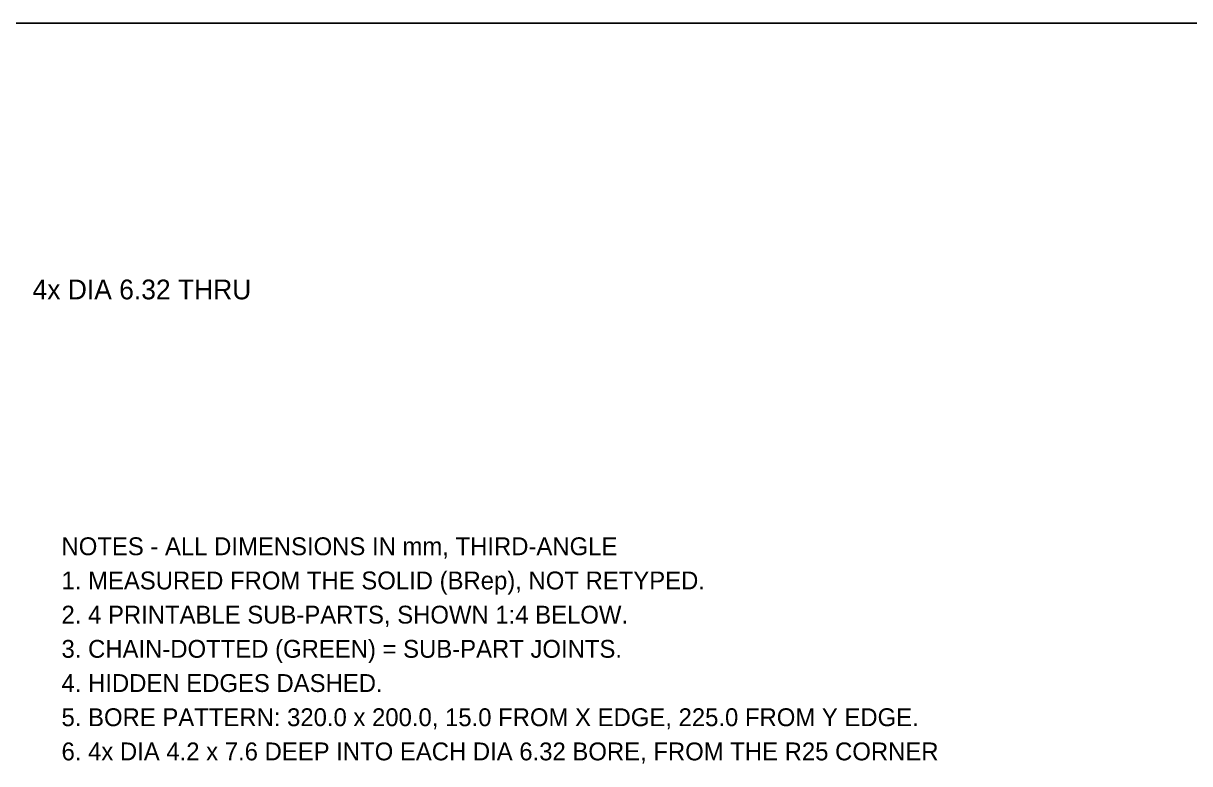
# Model space of a CAD drawing. Extents: x 8 to 586, y 8 to 412.
# Drawn here: x 223 to 376.5, y 314.6 to 412 of the extents above; entities that cross this region are included whole.
import ezdxf

# ---------------------------------------------------------------- set-up
doc = ezdxf.new("R2010")
doc.units = 0
doc.layers.add('FRAME', color=250, linetype='CONTINUOUS')
doc.layers.add('TEXT', color=7, linetype='CONTINUOUS')

msp = doc.modelspace()

# ---------------------------------------------------------------- linework, layer by layer
at = {"layer": 'FRAME'}
msp.add_line((8, 412), (586, 412), dxfattribs=at)

# ---------------------------------------------------------------- texts
at = {"layer": 'TEXT'}
for s, height, p in [('4x DIA 6.32 THRU', 2.6, (224.1899, 375.6739)), ('NOTES - ALL DIMENSIONS IN mm, THIRD-ANGLE', 2.35, (228, 342)), ('1. MEASURED FROM THE SOLID (BRep), NOT RETYPED.', 2.35, (228, 337.5)), ('2. 4 PRINTABLE SUB-PARTS, SHOWN 1:4 BELOW.', 2.35, (228, 333)), ('3. CHAIN-DOTTED (GREEN) = SUB-PART JOINTS.', 2.35, (228, 328.5)), ('4. HIDDEN EDGES DASHED.', 2.35, (228, 324)), ('5. BORE PATTERN: 320.0 x 200.0, 15.0 FROM X EDGE, 225.0 FROM Y EDGE.', 2.35, (228, 319.5)), ('6. 4x DIA 4.2 x 7.6 DEEP INTO EACH DIA 6.32 BORE, FROM THE R25 CORNER', 2.35, (228, 315))]:
    msp.add_text(s, height=height, dxfattribs=at).set_placement(p)

doc.saveas('drawing.dxf')
